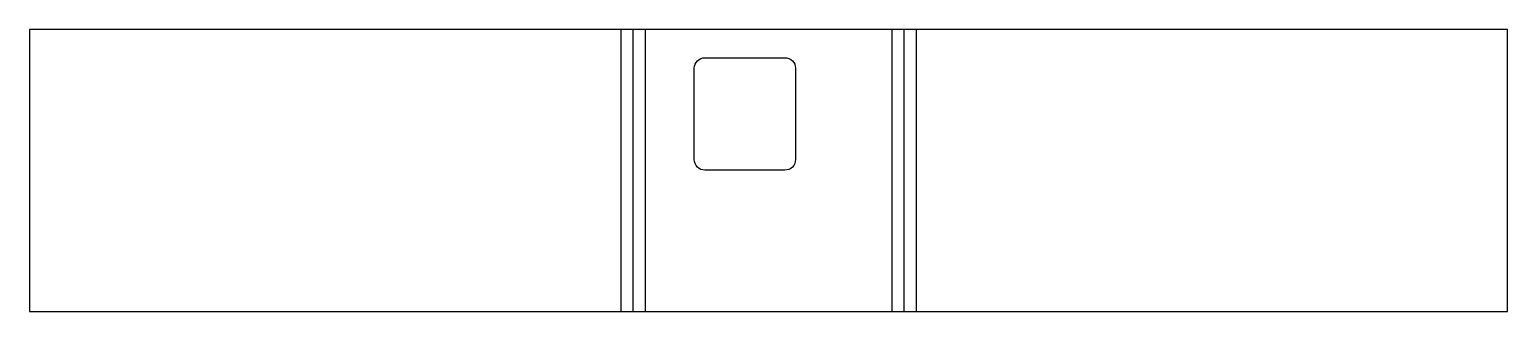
# Model space of a CAD drawing. Header units: millimetres. Extents: x 0 to 419, y 0 to 80.
import ezdxf

# ---------------------------------------------------------------- set-up
doc = ezdxf.new("R2010")
doc.units = ezdxf.units.MM

msp = doc.modelspace()

# ---------------------------------------------------------------- linework, layer by layer
at = {"layer": 'BEND'}
for p, q in [((171.17, 80), (171.17, 0)), ((248.04, 80), (248.04, 0))]:
    msp.add_line(p, q, dxfattribs=at)
at = {"layer": 'BEND_EXTENT'}
for p, q in [((167.73, 80), (167.73, 0)), ((174.61, 80), (174.61, 0)), ((244.61, 80), (244.61, 0)), ((251.48, 80), (251.48, 0))]:
    msp.add_line(p, q, dxfattribs=at)
at = {"layer": 'INTERIOR_PROFILES'}
msp.add_lwpolyline([(188.56, 69, -0.414214), (191.56, 72), (214.26, 72, -0.414214), (217.26, 69), (217.26, 43.1, -0.414214), (214.26, 40.1), (191.56, 40.1, -0.414214), (188.56, 43.1)], format="xyb", close=True, dxfattribs=at)
at = {"layer": 'OUTER_PROFILES'}
msp.add_lwpolyline([(0, 0), (419.21, 0), (419.21, 80), (0, 80)], close=True, dxfattribs=at)

doc.saveas('drawing.dxf')
